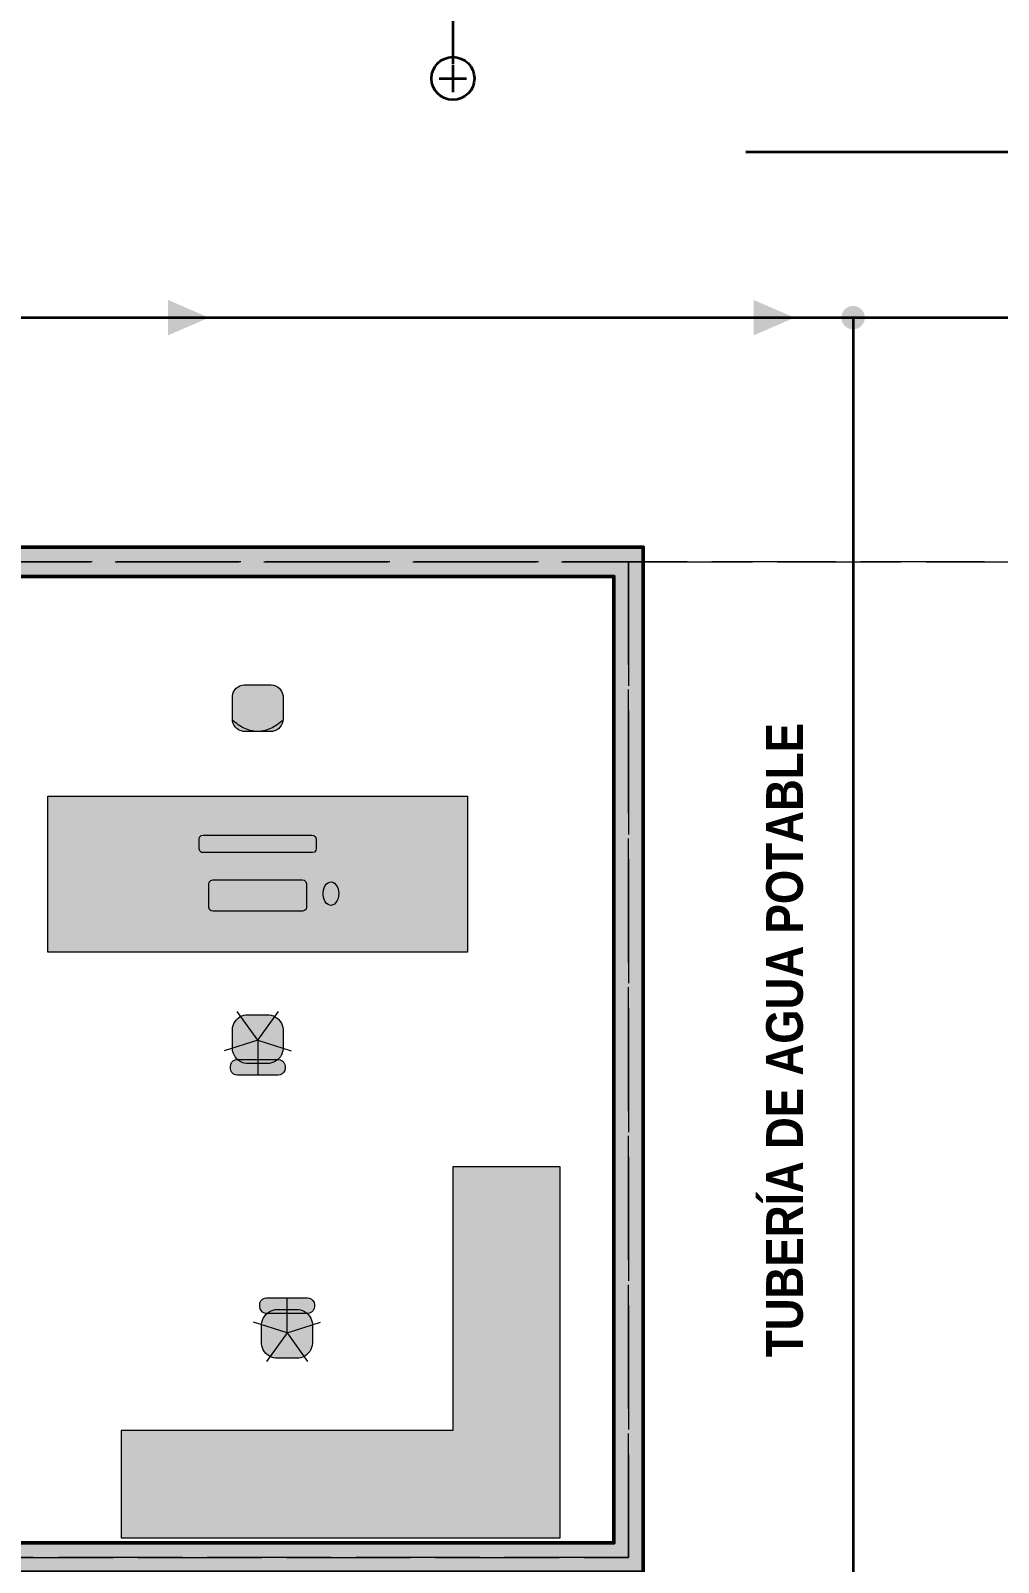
# Model space of a CAD drawing. Header units: metres. Extents: x 0 to 115, y 0 to 64.
# Drawn here: x 17.37 to 27.29, y 18.35 to 34.04 of the extents above; entities that cross this region are included whole.
import ezdxf

# ---------------------------------------------------------------- set-up
doc = ezdxf.new("R2010")
doc.units = ezdxf.units.M
doc.linetypes.add('DASHED', pattern=[1.524, 1.27, -0.254])
doc.layers.add('A-AREA', color=8, linetype='DASHED', lineweight=13, plot=False)
for name, color, linetype, lineweight in [('A-MOBILIARIO', 9, 'Continuous', 18), ('A-MOBILIARIO-RELLENO', 9, 'Continuous', 0), ('A-MURO', 7, 'Continuous', 50)]:
    doc.layers.add(name, color=color, linetype=linetype, lineweight=lineweight)
for name, color, linetype, lineweight, true_color in [('A-MURO-RELLENO', 8, 'Continuous', 0, 0x8d949b), ('P-AGUA-POTABLE', 3, 'Continuous', 35, 0x3aa84f), ('P-PROCESO', 5, 'Continuous', 35, 0x1d4ed8)]:
    doc.layers.add(name, color=color, linetype=linetype, lineweight=lineweight, true_color=true_color)
doc.styles.add('PLANO_N', font='arialbd.ttf')

msp = doc.modelspace()

# ---------------------------------------------------------------- hatches: boundary and pattern name
at = {"layer": 'A-MOBILIARIO-RELLENO', "true_color": 0xeef0f2}
h = msp.add_hatch(color=7, dxfattribs=at)
h.dxf.hatch_style = 1
h.paths.add_polyline_path([(19.83, 26.86), (19.8101, 26.86), (19.7901, 26.86), (19.7702, 26.86), (19.7502, 26.86), (19.7303, 26.86), (19.7103, 26.86), (19.6904, 26.86), (19.6704, 26.86), (19.6505, 26.86), (19.6305, 26.86), (19.6106, 26.86), (19.5907, 26.86), (19.5707, 26.86), (19.5503, 26.8615), (19.5293, 26.8665), (19.5086, 26.8754), (19.4893, 26.8881), (19.4724, 26.9041), (19.4587, 26.9228), (19.4487, 26.9432), (19.4426, 26.9642), (19.4401, 26.9849), (19.44, 27.0049), (19.44, 27.0249), (19.44, 27.0448), (19.44, 27.0647), (19.44, 27.0847), (19.44, 27.1046), (19.44, 27.1246), (19.44, 27.1445), (19.44, 27.1645), (19.44, 27.1844), (19.44, 27.2044), (19.4408, 27.2246), (19.445, 27.2455), (19.4529, 27.2664), (19.4646, 27.2861), (19.4799, 27.3037), (19.498, 27.3183), (19.5181, 27.3292), (19.539, 27.3363), (19.5599, 27.3396), (19.58, 27.34), (19.5999, 27.34), (19.6199, 27.34), (19.6398, 27.34), (19.6598, 27.34), (19.6797, 27.34), (19.6996, 27.34), (19.7196, 27.34), (19.7395, 27.34), (19.7595, 27.34), (19.7794, 27.34), (19.7994, 27.34), (19.8193, 27.34), (19.8394, 27.3397), (19.8602, 27.3364), (19.8812, 27.3295), (19.9013, 27.3187), (19.9195, 27.3043), (19.9349, 27.2868), (19.9468, 27.2671), (19.9548, 27.2463), (19.9591, 27.2253), (19.96, 27.2051), (19.96, 27.1851), (19.96, 27.1652), (19.96, 27.1452), (19.96, 27.1253), (19.96, 27.1053), (19.96, 27.0854), (19.96, 27.0654), (19.96, 27.0455), (19.96, 27.0256), (19.96, 27.0056), (19.9599, 26.9856), (19.9576, 26.965), (19.9516, 26.944), (19.9417, 26.9235), (19.9282, 26.9048), (19.9113, 26.8886), (19.8921, 26.8758), (19.8715, 26.8668), (19.8505, 26.8616)])
at = {"layer": 'A-MOBILIARIO-RELLENO', "true_color": 0xf3efe8}
h = msp.add_hatch(color=7, dxfattribs=at)
h.dxf.hatch_style = 1
h.paths.add_polyline_path([(17.55, 26.2), (21.85, 26.2), (21.85, 24.6), (17.55, 24.6)])
at = {"layer": 'A-MOBILIARIO-RELLENO', "true_color": 0x2c3440}
h = msp.add_hatch(color=7, dxfattribs=at)
h.dxf.hatch_style = 1
h.paths.add_polyline_path([(19.14, 25.8), (19.1599, 25.8), (19.1798, 25.8), (19.1997, 25.8), (19.2196, 25.8), (19.2395, 25.8), (19.2594, 25.8), (19.2793, 25.8), (19.2992, 25.8), (19.3191, 25.8), (19.339, 25.8), (19.3589, 25.8), (19.3788, 25.8), (19.3987, 25.8), (19.4186, 25.8), (19.4385, 25.8), (19.4584, 25.8), (19.4783, 25.8), (19.4982, 25.8), (19.5181, 25.8), (19.538, 25.8), (19.5578, 25.8), (19.5777, 25.8), (19.5976, 25.8), (19.6175, 25.8), (19.6374, 25.8), (19.6573, 25.8), (19.6772, 25.8), (19.6971, 25.8), (19.717, 25.8), (19.7369, 25.8), (19.7568, 25.8), (19.7767, 25.8), (19.7966, 25.8), (19.8165, 25.8), (19.8364, 25.8), (19.8563, 25.8), (19.8762, 25.8), (19.8961, 25.8), (19.916, 25.8), (19.9359, 25.8), (19.9558, 25.8), (19.9757, 25.8), (19.9956, 25.8), (20.0155, 25.8), (20.0354, 25.8), (20.0553, 25.8), (20.0752, 25.8), (20.0951, 25.8), (20.115, 25.8), (20.1349, 25.8), (20.1548, 25.8), (20.1747, 25.8), (20.1946, 25.8), (20.2145, 25.8), (20.2344, 25.8), (20.2543, 25.8), (20.2747, 25.7972), (20.2926, 25.7831), (20.2999, 25.7626), (20.3, 25.7427), (20.3, 25.7228), (20.3, 25.7029), (20.3, 25.683), (20.3, 25.6631), (20.296, 25.6426), (20.2806, 25.6257), (20.26, 25.62), (20.2401, 25.62), (20.2202, 25.62), (20.2003, 25.62), (20.1804, 25.62), (20.1605, 25.62), (20.1406, 25.62), (20.1207, 25.62), (20.1008, 25.62), (20.0809, 25.62), (20.061, 25.62), (20.0411, 25.62), (20.0212, 25.62), (20.0013, 25.62), (19.9814, 25.62), (19.9615, 25.62), (19.9416, 25.62), (19.9217, 25.62), (19.9018, 25.62), (19.8819, 25.62), (19.862, 25.62), (19.8422, 25.62), (19.8223, 25.62), (19.8024, 25.62), (19.7825, 25.62), (19.7626, 25.62), (19.7427, 25.62), (19.7228, 25.62), (19.7029, 25.62), (19.683, 25.62), (19.6631, 25.62), (19.6432, 25.62), (19.6233, 25.62), (19.6034, 25.62), (19.5835, 25.62), (19.5636, 25.62), (19.5437, 25.62), (19.5238, 25.62), (19.5039, 25.62), (19.484, 25.62), (19.4641, 25.62), (19.4442, 25.62), (19.4243, 25.62), (19.4044, 25.62), (19.3845, 25.62), (19.3646, 25.62), (19.3447, 25.62), (19.3248, 25.62), (19.3049, 25.62), (19.285, 25.62), (19.2651, 25.62), (19.2452, 25.62), (19.2253, 25.62), (19.2054, 25.62), (19.1855, 25.62), (19.1656, 25.62), (19.1457, 25.62), (19.1253, 25.6228), (19.1074, 25.6369), (19.1001, 25.6574), (19.1, 25.6773), (19.1, 25.6972), (19.1, 25.7171), (19.1, 25.737), (19.1, 25.7569), (19.104, 25.7774), (19.1194, 25.7943)])
at = {"layer": 'A-MOBILIARIO-RELLENO', "true_color": 0x5b6570}
h = msp.add_hatch(color=7, dxfattribs=at)
h.dxf.hatch_style = 1
h.paths.add_polyline_path([(19.55, 25.62), (19.85, 25.62), (19.85, 25.46), (19.55, 25.46)])
at = {"layer": 'A-MOBILIARIO-RELLENO', "true_color": 0xe5e8eb}
h = msp.add_hatch(color=7, dxfattribs=at)
h.dxf.hatch_style = 1
h.paths.add_polyline_path([(19.24, 25.34), (19.2599, 25.34), (19.2798, 25.34), (19.2997, 25.34), (19.3196, 25.34), (19.3395, 25.34), (19.3594, 25.34), (19.3792, 25.34), (19.3991, 25.34), (19.419, 25.34), (19.4389, 25.34), (19.4588, 25.34), (19.4787, 25.34), (19.4986, 25.34), (19.5185, 25.34), (19.5384, 25.34), (19.5583, 25.34), (19.5782, 25.34), (19.5981, 25.34), (19.618, 25.34), (19.6379, 25.34), (19.6577, 25.34), (19.6776, 25.34), (19.6975, 25.34), (19.7174, 25.34), (19.7373, 25.34), (19.7572, 25.34), (19.7771, 25.34), (19.797, 25.34), (19.8169, 25.34), (19.8368, 25.34), (19.8567, 25.34), (19.8766, 25.34), (19.8965, 25.34), (19.9164, 25.34), (19.9362, 25.34), (19.9561, 25.34), (19.976, 25.34), (19.9959, 25.34), (20.0158, 25.34), (20.0357, 25.34), (20.0556, 25.34), (20.0755, 25.34), (20.0954, 25.34), (20.1153, 25.34), (20.1352, 25.34), (20.1551, 25.34), (20.1756, 25.3368), (20.1932, 25.3224), (20.2, 25.3018), (20.2, 25.2819), (20.2, 25.262), (20.2, 25.2421), (20.2, 25.2223), (20.2, 25.2024), (20.2, 25.1825), (20.2, 25.1626), (20.2, 25.1427), (20.2, 25.1228), (20.2, 25.1029), (20.2, 25.083), (20.2, 25.0631), (20.196, 25.0425), (20.1806, 25.0257), (20.16, 25.02), (20.1401, 25.02), (20.1202, 25.02), (20.1003, 25.02), (20.0804, 25.02), (20.0605, 25.02), (20.0406, 25.02), (20.0208, 25.02), (20.0009, 25.02), (19.981, 25.02), (19.9611, 25.02), (19.9412, 25.02), (19.9213, 25.02), (19.9014, 25.02), (19.8815, 25.02), (19.8616, 25.02), (19.8417, 25.02), (19.8218, 25.02), (19.8019, 25.02), (19.782, 25.02), (19.7621, 25.02), (19.7423, 25.02), (19.7224, 25.02), (19.7025, 25.02), (19.6826, 25.02), (19.6627, 25.02), (19.6428, 25.02), (19.6229, 25.02), (19.603, 25.02), (19.5831, 25.02), (19.5632, 25.02), (19.5433, 25.02), (19.5234, 25.02), (19.5035, 25.02), (19.4836, 25.02), (19.4638, 25.02), (19.4439, 25.02), (19.424, 25.02), (19.4041, 25.02), (19.3842, 25.02), (19.3643, 25.02), (19.3444, 25.02), (19.3245, 25.02), (19.3046, 25.02), (19.2847, 25.02), (19.2648, 25.02), (19.2449, 25.02), (19.2244, 25.0232), (19.2068, 25.0376), (19.2, 25.0582), (19.2, 25.0781), (19.2, 25.098), (19.2, 25.1179), (19.2, 25.1377), (19.2, 25.1576), (19.2, 25.1775), (19.2, 25.1974), (19.2, 25.2173), (19.2, 25.2372), (19.2, 25.2571), (19.2, 25.277), (19.2, 25.2969), (19.204, 25.3175), (19.2194, 25.3343)])
h = msp.add_hatch(color=7, dxfattribs=at)
h.dxf.hatch_style = 1
h.paths.add_polyline_path([(20.53, 25.2), (20.5284, 25.1759), (20.5231, 25.1513), (20.514, 25.1281), (20.5015, 25.1082), (20.4865, 25.0932), (20.4702, 25.0839), (20.4539, 25.0801), (20.438, 25.0814), (20.4216, 25.0878), (20.4057, 25.1), (20.3918, 25.1176), (20.381, 25.1394), (20.3738, 25.1635), (20.3704, 25.1881), (20.3704, 25.2119), (20.3738, 25.2365), (20.381, 25.2606), (20.3918, 25.2824), (20.4058, 25.3), (20.4216, 25.3122), (20.438, 25.3186), (20.4539, 25.3199), (20.4702, 25.3161), (20.4865, 25.3068), (20.5015, 25.2918), (20.514, 25.2719), (20.5231, 25.2487), (20.5284, 25.2241)])
at = {"layer": 'A-MOBILIARIO-RELLENO', "true_color": 0x3a4450}
h = msp.add_hatch(color=7, dxfattribs=at)
h.dxf.hatch_style = 1
edge = h.paths.add_edge_path()
edge.add_arc((20.9, 25.3), 0.1, 0, 360)
at = {"layer": 'A-MOBILIARIO-RELLENO', "true_color": 0xe7eaee}
h = msp.add_hatch(color=7, dxfattribs=at)
h.dxf.hatch_style = 1
h.paths.add_polyline_path([(19.8, 23.46), (19.7802, 23.46), (19.7604, 23.46), (19.7405, 23.46), (19.7207, 23.46), (19.7009, 23.46), (19.6811, 23.46), (19.6612, 23.46), (19.6414, 23.46), (19.6216, 23.46), (19.6018, 23.46), (19.5816, 23.4611), (19.5608, 23.4649), (19.5399, 23.4717), (19.5197, 23.4816), (19.5007, 23.4946), (19.4836, 23.5102), (19.469, 23.5282), (19.4572, 23.5478), (19.4486, 23.5684), (19.443, 23.5893), (19.4403, 23.6099), (19.44, 23.6298), (19.44, 23.6496), (19.44, 23.6695), (19.44, 23.6893), (19.44, 23.7091), (19.44, 23.7289), (19.44, 23.7488), (19.44, 23.7686), (19.44, 23.7884), (19.4402, 23.8083), (19.4426, 23.8289), (19.4479, 23.8498), (19.4563, 23.8704), (19.4678, 23.8901), (19.4822, 23.9082), (19.499, 23.9241), (19.5179, 23.9373), (19.5381, 23.9475), (19.5589, 23.9546), (19.5797, 23.9587), (19.6, 23.96), (19.6198, 23.96), (19.6396, 23.96), (19.6595, 23.96), (19.6793, 23.96), (19.6991, 23.96), (19.7189, 23.96), (19.7388, 23.96), (19.7586, 23.96), (19.7784, 23.96), (19.7982, 23.96), (19.8184, 23.9589), (19.8392, 23.9551), (19.8601, 23.9483), (19.8803, 23.9384), (19.8993, 23.9254), (19.9164, 23.9098), (19.931, 23.8918), (19.9428, 23.8722), (19.9514, 23.8516), (19.957, 23.8307), (19.9597, 23.8101), (19.96, 23.7902), (19.96, 23.7704), (19.96, 23.7505), (19.96, 23.7307), (19.96, 23.7109), (19.96, 23.6911), (19.96, 23.6712), (19.96, 23.6514), (19.96, 23.6316), (19.9598, 23.6117), (19.9574, 23.5911), (19.9521, 23.5702), (19.9437, 23.5496), (19.9322, 23.5299), (19.9178, 23.5118), (19.901, 23.4959), (19.8821, 23.4827), (19.8619, 23.4725), (19.8411, 23.4654), (19.8203, 23.4613)])
at = {"layer": 'A-MOBILIARIO-RELLENO', "true_color": 0x5c6670}
h = msp.add_hatch(color=7, dxfattribs=at)
h.dxf.hatch_style = 1
h.paths.add_polyline_path([(19.91, 23.34), (19.8901, 23.34), (19.8701, 23.34), (19.8502, 23.34), (19.8303, 23.34), (19.8103, 23.34), (19.7904, 23.34), (19.7704, 23.34), (19.7505, 23.34), (19.7306, 23.34), (19.7106, 23.34), (19.6907, 23.34), (19.6708, 23.34), (19.6508, 23.34), (19.6309, 23.34), (19.6109, 23.34), (19.591, 23.34), (19.5711, 23.34), (19.5511, 23.34), (19.5312, 23.34), (19.5113, 23.34), (19.4913, 23.34), (19.4707, 23.3427), (19.4503, 23.3523), (19.4337, 23.3685), (19.4233, 23.3886), (19.42, 23.4094), (19.42, 23.4293), (19.4229, 23.45), (19.4328, 23.4703), (19.4491, 23.4868), (19.4693, 23.4969), (19.49, 23.5), (19.5099, 23.5), (19.5299, 23.5), (19.5498, 23.5), (19.5697, 23.5), (19.5897, 23.5), (19.6096, 23.5), (19.6296, 23.5), (19.6495, 23.5), (19.6694, 23.5), (19.6894, 23.5), (19.7093, 23.5), (19.7292, 23.5), (19.7492, 23.5), (19.7691, 23.5), (19.7891, 23.5), (19.809, 23.5), (19.8289, 23.5), (19.8489, 23.5), (19.8688, 23.5), (19.8887, 23.5), (19.9087, 23.5), (19.9293, 23.4973), (19.9497, 23.4877), (19.9663, 23.4715), (19.9767, 23.4514), (19.98, 23.4306), (19.98, 23.4107), (19.9771, 23.39), (19.9672, 23.3697), (19.9509, 23.3532), (19.9307, 23.3431)])
at = {"layer": 'A-MOBILIARIO-RELLENO', "true_color": 0xf3efe8}
h = msp.add_hatch(color=7, dxfattribs=at)
h.dxf.hatch_style = 1
h.paths.add_polyline_path([(22.8, 22.4), (21.7, 22.4), (21.7, 19.7), (18.3, 19.7), (18.3, 18.6), (22.8, 18.6)])
at = {"layer": 'A-MOBILIARIO-RELLENO', "true_color": 0x5c6670}
h = msp.add_hatch(color=7, dxfattribs=at)
h.dxf.hatch_style = 1
h.paths.add_polyline_path([(19.79, 21.06), (19.8099, 21.06), (19.8299, 21.06), (19.8498, 21.06), (19.8697, 21.06), (19.8897, 21.06), (19.9096, 21.06), (19.9296, 21.06), (19.9495, 21.06), (19.9694, 21.06), (19.9894, 21.06), (20.0093, 21.06), (20.0292, 21.06), (20.0492, 21.06), (20.0691, 21.06), (20.0891, 21.06), (20.109, 21.06), (20.1289, 21.06), (20.1489, 21.06), (20.1688, 21.06), (20.1887, 21.06), (20.2087, 21.06), (20.2293, 21.0573), (20.2497, 21.0477), (20.2663, 21.0315), (20.2767, 21.0114), (20.28, 20.9906), (20.28, 20.9707), (20.2771, 20.95), (20.2672, 20.9297), (20.2509, 20.9132), (20.2307, 20.9031), (20.21, 20.9), (20.1901, 20.9), (20.1701, 20.9), (20.1502, 20.9), (20.1303, 20.9), (20.1103, 20.9), (20.0904, 20.9), (20.0704, 20.9), (20.0505, 20.9), (20.0306, 20.9), (20.0106, 20.9), (19.9907, 20.9), (19.9708, 20.9), (19.9508, 20.9), (19.9309, 20.9), (19.9109, 20.9), (19.891, 20.9), (19.8711, 20.9), (19.8511, 20.9), (19.8312, 20.9), (19.8113, 20.9), (19.7913, 20.9), (19.7707, 20.9027), (19.7503, 20.9123), (19.7337, 20.9285), (19.7233, 20.9486), (19.72, 20.9694), (19.72, 20.9893), (19.7229, 21.01), (19.7328, 21.0303), (19.7491, 21.0468), (19.7693, 21.0569)])
at = {"layer": 'A-MOBILIARIO-RELLENO', "true_color": 0xe7eaee}
h = msp.add_hatch(color=7, dxfattribs=at)
h.dxf.hatch_style = 1
h.paths.add_polyline_path([(19.9, 20.94), (19.9198, 20.94), (19.9396, 20.94), (19.9595, 20.94), (19.9793, 20.94), (19.9991, 20.94), (20.0189, 20.94), (20.0388, 20.94), (20.0586, 20.94), (20.0784, 20.94), (20.0982, 20.94), (20.1184, 20.9389), (20.1392, 20.9351), (20.1601, 20.9283), (20.1803, 20.9184), (20.1993, 20.9054), (20.2164, 20.8898), (20.231, 20.8718), (20.2428, 20.8522), (20.2514, 20.8316), (20.257, 20.8107), (20.2597, 20.7901), (20.26, 20.7702), (20.26, 20.7504), (20.26, 20.7305), (20.26, 20.7107), (20.26, 20.6909), (20.26, 20.6711), (20.26, 20.6512), (20.26, 20.6314), (20.26, 20.6116), (20.2598, 20.5917), (20.2574, 20.5711), (20.2521, 20.5502), (20.2437, 20.5296), (20.2322, 20.5099), (20.2178, 20.4918), (20.201, 20.4759), (20.1821, 20.4627), (20.1619, 20.4525), (20.1411, 20.4454), (20.1203, 20.4413), (20.1, 20.44), (20.0802, 20.44), (20.0604, 20.44), (20.0405, 20.44), (20.0207, 20.44), (20.0009, 20.44), (19.9811, 20.44), (19.9612, 20.44), (19.9414, 20.44), (19.9216, 20.44), (19.9018, 20.44), (19.8816, 20.4411), (19.8608, 20.4449), (19.8399, 20.4517), (19.8197, 20.4616), (19.8007, 20.4746), (19.7836, 20.4902), (19.769, 20.5082), (19.7572, 20.5278), (19.7486, 20.5484), (19.743, 20.5693), (19.7403, 20.5899), (19.74, 20.6098), (19.74, 20.6296), (19.74, 20.6495), (19.74, 20.6693), (19.74, 20.6891), (19.74, 20.7089), (19.74, 20.7288), (19.74, 20.7486), (19.74, 20.7684), (19.7402, 20.7883), (19.7426, 20.8089), (19.7479, 20.8298), (19.7563, 20.8504), (19.7678, 20.8701), (19.7822, 20.8882), (19.799, 20.9041), (19.8179, 20.9173), (19.8381, 20.9275), (19.8589, 20.9346), (19.8797, 20.9387)])
at = {"layer": 'A-MURO-RELLENO', "true_color": 0x8d949b}
h = msp.add_hatch(color=8, dxfattribs=at)
h.dxf.hatch_style = 1
h.paths.add_polyline_path([(14.1, 54.14), (14.1, 54.56), (2.79, 54.56), (2.79, 11.1), (3.21, 11.1), (3.21, 14.3), (14.5, 14.3), (14.5, 14.6), (14.05, 14.6), (14.05, 14.75), (13.75, 14.75), (13.75, 14.6), (3.21, 14.6), (3.21, 28.45), (23.35, 28.45), (23.35, 18.55), (13.75, 18.55), (13.75, 17.1), (14.05, 17.1), (14.05, 18.25), (23.65, 18.25), (23.65, 28.75), (3.21, 28.75), (3.21, 34.2), (4.2, 34.2), (4.2, 34.5), (3.21, 34.5), (3.21, 54.14), (11, 54.14), (11, 50.4), (11.3, 50.4), (11.3, 54.14)])
at = {"layer": 'P-AGUA-POTABLE', "true_color": 0x3aa84f}
h = msp.add_hatch(color=7, dxfattribs=at)
h.dxf.hatch_style = 1
edge = h.paths.add_edge_path()
edge.add_arc((25.8, 31.1), 0.12, 0, 360)

# ---------------------------------------------------------------- linework, layer by layer
at = {"layer": 'A-AREA'}
for points in [[(3, 34.35), (100.3, 34.35), (100.3, 28.6), (3, 28.6)], [(3, 28.6), (23.5, 28.6), (23.5, 18.4), (13.9, 18.4), (13.9, 14.45), (3, 14.45)], [(23.5, 28.6), (28.1, 28.6), (28.1, 14.45), (13.9, 14.45), (13.9, 18.4), (23.5, 18.4)]]:
    msp.add_lwpolyline(points, close=True, dxfattribs=at)
at = {"layer": 'A-MOBILIARIO'}
for points in [[(19.83, 26.86), (19.8101, 26.86), (19.7901, 26.86), (19.7702, 26.86), (19.7502, 26.86), (19.7303, 26.86), (19.7103, 26.86), (19.6904, 26.86), (19.6704, 26.86), (19.6505, 26.86), (19.6305, 26.86), (19.6106, 26.86), (19.5907, 26.86), (19.5707, 26.86), (19.5503, 26.8615), (19.5293, 26.8665), (19.5086, 26.8754), (19.4893, 26.8881), (19.4724, 26.9041), (19.4587, 26.9228), (19.4487, 26.9432), (19.4426, 26.9642), (19.4401, 26.9849), (19.44, 27.0049), (19.44, 27.0249), (19.44, 27.0448), (19.44, 27.0647), (19.44, 27.0847), (19.44, 27.1046), (19.44, 27.1246), (19.44, 27.1445), (19.44, 27.1645), (19.44, 27.1844), (19.44, 27.2044), (19.4408, 27.2246), (19.445, 27.2455), (19.4529, 27.2664), (19.4646, 27.2861), (19.4799, 27.3037), (19.498, 27.3183), (19.5181, 27.3292), (19.539, 27.3363), (19.5599, 27.3396), (19.58, 27.34), (19.5999, 27.34), (19.6199, 27.34), (19.6398, 27.34), (19.6598, 27.34), (19.6797, 27.34), (19.6996, 27.34), (19.7196, 27.34), (19.7395, 27.34), (19.7595, 27.34), (19.7794, 27.34), (19.7994, 27.34), (19.8193, 27.34), (19.8394, 27.3397), (19.8602, 27.3364), (19.8812, 27.3295), (19.9013, 27.3187), (19.9195, 27.3043), (19.9349, 27.2868), (19.9468, 27.2671), (19.9548, 27.2463), (19.9591, 27.2253), (19.96, 27.2051), (19.96, 27.1851), (19.96, 27.1652), (19.96, 27.1452), (19.96, 27.1253), (19.96, 27.1053), (19.96, 27.0854), (19.96, 27.0654), (19.96, 27.0455), (19.96, 27.0256), (19.96, 27.0056), (19.9599, 26.9856), (19.9576, 26.965), (19.9516, 26.944), (19.9417, 26.9235), (19.9282, 26.9048), (19.9113, 26.8886), (19.8921, 26.8758), (19.8715, 26.8668), (19.8505, 26.8616)], [(17.55, 26.2), (21.85, 26.2), (21.85, 24.6), (17.55, 24.6)], [(19.14, 25.8), (19.1599, 25.8), (19.1798, 25.8), (19.1997, 25.8), (19.2196, 25.8), (19.2395, 25.8), (19.2594, 25.8), (19.2793, 25.8), (19.2992, 25.8), (19.3191, 25.8), (19.339, 25.8), (19.3589, 25.8), (19.3788, 25.8), (19.3987, 25.8), (19.4186, 25.8), (19.4385, 25.8), (19.4584, 25.8), (19.4783, 25.8), (19.4982, 25.8), (19.5181, 25.8), (19.538, 25.8), (19.5578, 25.8), (19.5777, 25.8), (19.5976, 25.8), (19.6175, 25.8), (19.6374, 25.8), (19.6573, 25.8), (19.6772, 25.8), (19.6971, 25.8), (19.717, 25.8), (19.7369, 25.8), (19.7568, 25.8), (19.7767, 25.8), (19.7966, 25.8), (19.8165, 25.8), (19.8364, 25.8), (19.8563, 25.8), (19.8762, 25.8), (19.8961, 25.8), (19.916, 25.8), (19.9359, 25.8), (19.9558, 25.8), (19.9757, 25.8), (19.9956, 25.8), (20.0155, 25.8), (20.0354, 25.8), (20.0553, 25.8), (20.0752, 25.8), (20.0951, 25.8), (20.115, 25.8), (20.1349, 25.8), (20.1548, 25.8), (20.1747, 25.8), (20.1946, 25.8), (20.2145, 25.8), (20.2344, 25.8), (20.2543, 25.8), (20.2747, 25.7972), (20.2926, 25.7831), (20.2999, 25.7626), (20.3, 25.7427), (20.3, 25.7228), (20.3, 25.7029), (20.3, 25.683), (20.3, 25.6631), (20.296, 25.6426), (20.2806, 25.6257), (20.26, 25.62), (20.2401, 25.62), (20.2202, 25.62), (20.2003, 25.62), (20.1804, 25.62), (20.1605, 25.62), (20.1406, 25.62), (20.1207, 25.62), (20.1008, 25.62), (20.0809, 25.62), (20.061, 25.62), (20.0411, 25.62), (20.0212, 25.62), (20.0013, 25.62), (19.9814, 25.62), (19.9615, 25.62), (19.9416, 25.62), (19.9217, 25.62), (19.9018, 25.62), (19.8819, 25.62), (19.862, 25.62), (19.8422, 25.62), (19.8223, 25.62), (19.8024, 25.62), (19.7825, 25.62), (19.7626, 25.62), (19.7427, 25.62), (19.7228, 25.62), (19.7029, 25.62), (19.683, 25.62), (19.6631, 25.62), (19.6432, 25.62), (19.6233, 25.62), (19.6034, 25.62), (19.5835, 25.62), (19.5636, 25.62), (19.5437, 25.62), (19.5238, 25.62), (19.5039, 25.62), (19.484, 25.62), (19.4641, 25.62), (19.4442, 25.62), (19.4243, 25.62), (19.4044, 25.62), (19.3845, 25.62), (19.3646, 25.62), (19.3447, 25.62), (19.3248, 25.62), (19.3049, 25.62), (19.285, 25.62), (19.2651, 25.62), (19.2452, 25.62), (19.2253, 25.62), (19.2054, 25.62), (19.1855, 25.62), (19.1656, 25.62), (19.1457, 25.62), (19.1253, 25.6228), (19.1074, 25.6369), (19.1001, 25.6574), (19.1, 25.6773), (19.1, 25.6972), (19.1, 25.7171), (19.1, 25.737), (19.1, 25.7569), (19.104, 25.7774), (19.1194, 25.7943)], [(19.24, 25.34), (19.2599, 25.34), (19.2798, 25.34), (19.2997, 25.34), (19.3196, 25.34), (19.3395, 25.34), (19.3594, 25.34), (19.3792, 25.34), (19.3991, 25.34), (19.419, 25.34), (19.4389, 25.34), (19.4588, 25.34), (19.4787, 25.34), (19.4986, 25.34), (19.5185, 25.34), (19.5384, 25.34), (19.5583, 25.34), (19.5782, 25.34), (19.5981, 25.34), (19.618, 25.34), (19.6379, 25.34), (19.6577, 25.34), (19.6776, 25.34), (19.6975, 25.34), (19.7174, 25.34), (19.7373, 25.34), (19.7572, 25.34), (19.7771, 25.34), (19.797, 25.34), (19.8169, 25.34), (19.8368, 25.34), (19.8567, 25.34), (19.8766, 25.34), (19.8965, 25.34), (19.9164, 25.34), (19.9362, 25.34), (19.9561, 25.34), (19.976, 25.34), (19.9959, 25.34), (20.0158, 25.34), (20.0357, 25.34), (20.0556, 25.34), (20.0755, 25.34), (20.0954, 25.34), (20.1153, 25.34), (20.1352, 25.34), (20.1551, 25.34), (20.1756, 25.3368), (20.1932, 25.3224), (20.2, 25.3018), (20.2, 25.2819), (20.2, 25.262), (20.2, 25.2421), (20.2, 25.2223), (20.2, 25.2024), (20.2, 25.1825), (20.2, 25.1626), (20.2, 25.1427), (20.2, 25.1228), (20.2, 25.1029), (20.2, 25.083), (20.2, 25.0631), (20.196, 25.0425), (20.1806, 25.0257), (20.16, 25.02), (20.1401, 25.02), (20.1202, 25.02), (20.1003, 25.02), (20.0804, 25.02), (20.0605, 25.02), (20.0406, 25.02), (20.0208, 25.02), (20.0009, 25.02), (19.981, 25.02), (19.9611, 25.02), (19.9412, 25.02), (19.9213, 25.02), (19.9014, 25.02), (19.8815, 25.02), (19.8616, 25.02), (19.8417, 25.02), (19.8218, 25.02), (19.8019, 25.02), (19.782, 25.02), (19.7621, 25.02), (19.7423, 25.02), (19.7224, 25.02), (19.7025, 25.02), (19.6826, 25.02), (19.6627, 25.02), (19.6428, 25.02), (19.6229, 25.02), (19.603, 25.02), (19.5831, 25.02), (19.5632, 25.02), (19.5433, 25.02), (19.5234, 25.02), (19.5035, 25.02), (19.4836, 25.02), (19.4638, 25.02), (19.4439, 25.02), (19.424, 25.02), (19.4041, 25.02), (19.3842, 25.02), (19.3643, 25.02), (19.3444, 25.02), (19.3245, 25.02), (19.3046, 25.02), (19.2847, 25.02), (19.2648, 25.02), (19.2449, 25.02), (19.2244, 25.0232), (19.2068, 25.0376), (19.2, 25.0582), (19.2, 25.0781), (19.2, 25.098), (19.2, 25.1179), (19.2, 25.1377), (19.2, 25.1576), (19.2, 25.1775), (19.2, 25.1974), (19.2, 25.2173), (19.2, 25.2372), (19.2, 25.2571), (19.2, 25.277), (19.2, 25.2969), (19.204, 25.3175), (19.2194, 25.3343)], [(20.53, 25.2), (20.5284, 25.1759), (20.5231, 25.1513), (20.514, 25.1281), (20.5015, 25.1082), (20.4865, 25.0932), (20.4702, 25.0839), (20.4539, 25.0801), (20.438, 25.0814), (20.4216, 25.0878), (20.4057, 25.1), (20.3918, 25.1176), (20.381, 25.1394), (20.3738, 25.1635), (20.3704, 25.1881), (20.3704, 25.2119), (20.3738, 25.2365), (20.381, 25.2606), (20.3918, 25.2824), (20.4058, 25.3), (20.4216, 25.3122), (20.438, 25.3186), (20.4539, 25.3199), (20.4702, 25.3161), (20.4865, 25.3068), (20.5015, 25.2918), (20.514, 25.2719), (20.5231, 25.2487), (20.5284, 25.2241)], [(19.8, 23.46), (19.7802, 23.46), (19.7604, 23.46), (19.7405, 23.46), (19.7207, 23.46), (19.7009, 23.46), (19.6811, 23.46), (19.6612, 23.46), (19.6414, 23.46), (19.6216, 23.46), (19.6018, 23.46), (19.5816, 23.4611), (19.5608, 23.4649), (19.5399, 23.4717), (19.5197, 23.4816), (19.5007, 23.4946), (19.4836, 23.5102), (19.469, 23.5282), (19.4572, 23.5478), (19.4486, 23.5684), (19.443, 23.5893), (19.4403, 23.6099), (19.44, 23.6298), (19.44, 23.6496), (19.44, 23.6695), (19.44, 23.6893), (19.44, 23.7091), (19.44, 23.7289), (19.44, 23.7488), (19.44, 23.7686), (19.44, 23.7884), (19.4402, 23.8083), (19.4426, 23.8289), (19.4479, 23.8498), (19.4563, 23.8704), (19.4678, 23.8901), (19.4822, 23.9082), (19.499, 23.9241), (19.5179, 23.9373), (19.5381, 23.9475), (19.5589, 23.9546), (19.5797, 23.9587), (19.6, 23.96), (19.6198, 23.96), (19.6396, 23.96), (19.6595, 23.96), (19.6793, 23.96), (19.6991, 23.96), (19.7189, 23.96), (19.7388, 23.96), (19.7586, 23.96), (19.7784, 23.96), (19.7982, 23.96), (19.8184, 23.9589), (19.8392, 23.9551), (19.8601, 23.9483), (19.8803, 23.9384), (19.8993, 23.9254), (19.9164, 23.9098), (19.931, 23.8918), (19.9428, 23.8722), (19.9514, 23.8516), (19.957, 23.8307), (19.9597, 23.8101), (19.96, 23.7902), (19.96, 23.7704), (19.96, 23.7505), (19.96, 23.7307), (19.96, 23.7109), (19.96, 23.6911), (19.96, 23.6712), (19.96, 23.6514), (19.96, 23.6316), (19.9598, 23.6117), (19.9574, 23.5911), (19.9521, 23.5702), (19.9437, 23.5496), (19.9322, 23.5299), (19.9178, 23.5118), (19.901, 23.4959), (19.8821, 23.4827), (19.8619, 23.4725), (19.8411, 23.4654), (19.8203, 23.4613)], [(19.91, 23.34), (19.8901, 23.34), (19.8701, 23.34), (19.8502, 23.34), (19.8303, 23.34), (19.8103, 23.34), (19.7904, 23.34), (19.7704, 23.34), (19.7505, 23.34), (19.7306, 23.34), (19.7106, 23.34), (19.6907, 23.34), (19.6708, 23.34), (19.6508, 23.34), (19.6309, 23.34), (19.6109, 23.34), (19.591, 23.34), (19.5711, 23.34), (19.5511, 23.34), (19.5312, 23.34), (19.5113, 23.34), (19.4913, 23.34), (19.4707, 23.3427), (19.4503, 23.3523), (19.4337, 23.3685), (19.4233, 23.3886), (19.42, 23.4094), (19.42, 23.4293), (19.4229, 23.45), (19.4328, 23.4703), (19.4491, 23.4868), (19.4693, 23.4969), (19.49, 23.5), (19.5099, 23.5), (19.5299, 23.5), (19.5498, 23.5), (19.5697, 23.5), (19.5897, 23.5), (19.6096, 23.5), (19.6296, 23.5), (19.6495, 23.5), (19.6694, 23.5), (19.6894, 23.5), (19.7093, 23.5), (19.7292, 23.5), (19.7492, 23.5), (19.7691, 23.5), (19.7891, 23.5), (19.809, 23.5), (19.8289, 23.5), (19.8489, 23.5), (19.8688, 23.5), (19.8887, 23.5), (19.9087, 23.5), (19.9293, 23.4973), (19.9497, 23.4877), (19.9663, 23.4715), (19.9767, 23.4514), (19.98, 23.4306), (19.98, 23.4107), (19.9771, 23.39), (19.9672, 23.3697), (19.9509, 23.3532), (19.9307, 23.3431)], [(22.8, 22.4), (21.7, 22.4), (21.7, 19.7), (18.3, 19.7), (18.3, 18.6), (22.8, 18.6)], [(19.79, 21.06), (19.8099, 21.06), (19.8299, 21.06), (19.8498, 21.06), (19.8697, 21.06), (19.8897, 21.06), (19.9096, 21.06), (19.9296, 21.06), (19.9495, 21.06), (19.9694, 21.06), (19.9894, 21.06), (20.0093, 21.06), (20.0292, 21.06), (20.0492, 21.06), (20.0691, 21.06), (20.0891, 21.06), (20.109, 21.06), (20.1289, 21.06), (20.1489, 21.06), (20.1688, 21.06), (20.1887, 21.06), (20.2087, 21.06), (20.2293, 21.0573), (20.2497, 21.0477), (20.2663, 21.0315), (20.2767, 21.0114), (20.28, 20.9906), (20.28, 20.9707), (20.2771, 20.95), (20.2672, 20.9297), (20.2509, 20.9132), (20.2307, 20.9031), (20.21, 20.9), (20.1901, 20.9), (20.1701, 20.9), (20.1502, 20.9), (20.1303, 20.9), (20.1103, 20.9), (20.0904, 20.9), (20.0704, 20.9), (20.0505, 20.9), (20.0306, 20.9), (20.0106, 20.9), (19.9907, 20.9), (19.9708, 20.9), (19.9508, 20.9), (19.9309, 20.9), (19.9109, 20.9), (19.891, 20.9), (19.8711, 20.9), (19.8511, 20.9), (19.8312, 20.9), (19.8113, 20.9), (19.7913, 20.9), (19.7707, 20.9027), (19.7503, 20.9123), (19.7337, 20.9285), (19.7233, 20.9486), (19.72, 20.9694), (19.72, 20.9893), (19.7229, 21.01), (19.7328, 21.0303), (19.7491, 21.0468), (19.7693, 21.0569)], [(19.9, 20.94), (19.9198, 20.94), (19.9396, 20.94), (19.9595, 20.94), (19.9793, 20.94), (19.9991, 20.94), (20.0189, 20.94), (20.0388, 20.94), (20.0586, 20.94), (20.0784, 20.94), (20.0982, 20.94), (20.1184, 20.9389), (20.1392, 20.9351), (20.1601, 20.9283), (20.1803, 20.9184), (20.1993, 20.9054), (20.2164, 20.8898), (20.231, 20.8718), (20.2428, 20.8522), (20.2514, 20.8316), (20.257, 20.8107), (20.2597, 20.7901), (20.26, 20.7702), (20.26, 20.7504), (20.26, 20.7305), (20.26, 20.7107), (20.26, 20.6909), (20.26, 20.6711), (20.26, 20.6512), (20.26, 20.6314), (20.26, 20.6116), (20.2598, 20.5917), (20.2574, 20.5711), (20.2521, 20.5502), (20.2437, 20.5296), (20.2322, 20.5099), (20.2178, 20.4918), (20.201, 20.4759), (20.1821, 20.4627), (20.1619, 20.4525), (20.1411, 20.4454), (20.1203, 20.4413), (20.1, 20.44), (20.0802, 20.44), (20.0604, 20.44), (20.0405, 20.44), (20.0207, 20.44), (20.0009, 20.44), (19.9811, 20.44), (19.9612, 20.44), (19.9414, 20.44), (19.9216, 20.44), (19.9018, 20.44), (19.8816, 20.4411), (19.8608, 20.4449), (19.8399, 20.4517), (19.8197, 20.4616), (19.8007, 20.4746), (19.7836, 20.4902), (19.769, 20.5082), (19.7572, 20.5278), (19.7486, 20.5484), (19.743, 20.5693), (19.7403, 20.5899), (19.74, 20.6098), (19.74, 20.6296), (19.74, 20.6495), (19.74, 20.6693), (19.74, 20.6891), (19.74, 20.7089), (19.74, 20.7288), (19.74, 20.7486), (19.74, 20.7684), (19.7402, 20.7883), (19.7426, 20.8089), (19.7479, 20.8298), (19.7563, 20.8504), (19.7678, 20.8701), (19.7822, 20.8882), (19.799, 20.9041), (19.8179, 20.9173), (19.8381, 20.9275), (19.8589, 20.9346), (19.8797, 20.9387)]]:
    msp.add_lwpolyline(points, close=True, dxfattribs=at)
msp.add_lwpolyline([(19.96, 26.98), (19.9454, 26.9669), (19.9305, 26.9543), (19.9152, 26.9422), (19.8994, 26.9306), (19.8833, 26.9196), (19.8667, 26.9093), (19.8496, 26.8997), (19.8321, 26.891), (19.8142, 26.8832), (19.7959, 26.8763), (19.7772, 26.8706), (19.7582, 26.866), (19.739, 26.8627), (19.7195, 26.8607), (19.7, 26.86), (19.6805, 26.8607), (19.661, 26.8627), (19.6418, 26.866), (19.6228, 26.8706), (19.6041, 26.8763), (19.5858, 26.8832), (19.5679, 26.891), (19.5504, 26.8997), (19.5333, 26.9093), (19.5167, 26.9196), (19.5006, 26.9306), (19.4848, 26.9422), (19.4695, 26.9543), (19.4546, 26.9669), (19.44, 26.98)], dxfattribs=at)
at = {"layer": 'A-MOBILIARIO', "true_color": 0x55606b}
for points in [[(19.7, 23.7), (19.4884, 23.9912)], [(19.7, 23.7), (19.9116, 23.9912)], [(19.7, 23.7), (19.3576, 23.5888)], [(19.7, 23.7), (19.7, 23.34)], [(19.7, 23.7), (20.0424, 23.5888)], [(20, 20.7), (20, 21.06)], [(20, 20.7), (19.6576, 20.8112)], [(20, 20.7), (20.3424, 20.8112)], [(20, 20.7), (19.7884, 20.4088)], [(20, 20.7), (20.2116, 20.4088)]]:
    msp.add_lwpolyline(points, dxfattribs=at)
at = {"layer": 'A-MURO'}
msp.add_lwpolyline([(2.79, 54.56), (2.79, 11.1), (3.21, 11.1), (3.21, 14.3), (14.5, 14.3), (14.5, 14.6), (14.05, 14.6), (14.05, 14.75), (13.75, 14.75), (13.75, 14.6), (3.21, 14.6), (3.21, 28.45), (23.35, 28.45), (23.35, 18.55), (13.75, 18.55), (13.75, 17.1), (14.05, 17.1), (14.05, 18.25), (23.65, 18.25), (23.65, 28.75), (3.21, 28.75), (3.21, 34.2)], dxfattribs=at)
at = {"layer": 'P-AGUA-POTABLE'}
for points in [[(7.2, 31.1), (93.8, 31.1), (93.8, 29.68)], [(25.8, 31.1), (25.8, 17.6), (40.72, 17.6)]]:
    msp.add_lwpolyline(points, dxfattribs=at)
for points in [[(19.2, 31.1), (18.78, 30.918), (18.78, 31.282)], [(25.2, 31.1), (24.78, 30.918), (24.78, 31.282)]]:
    msp.add_solid(points, dxfattribs=at)
at = {"layer": 'P-PROCESO'}
for p, q in [((21.7, 33.69), (21.7, 33.41)), ((21.56, 33.55), (21.84, 33.55))]:
    msp.add_line(p, q, dxfattribs=at)
at = {"layer": 'P-PROCESO', "true_color": 0x2167c4}
msp.add_lwpolyline([(21.7, 50.6), (21.7, 33.7)], dxfattribs=at)
at = {"layer": 'P-PROCESO'}
msp.add_lwpolyline([(24.7, 32.8), (29.72, 32.8)], dxfattribs=at)
msp.add_circle((21.7, 33.55), 0.22, dxfattribs=at)

# ---------------------------------------------------------------- texts
at = {"layer": 'P-AGUA-POTABLE', "true_color": 0x22803a, "insert": (25.1, 23.7), "char_height": 0.3759, "attachment_point": 5, "rotation": 90, "line_spacing_factor": 0.9, "style": 'PLANO_N'}
msp.add_mtext('\\W0.86;TUBERÍA DE AGUA POTABLE', dxfattribs=at)

doc.saveas('drawing.dxf')
